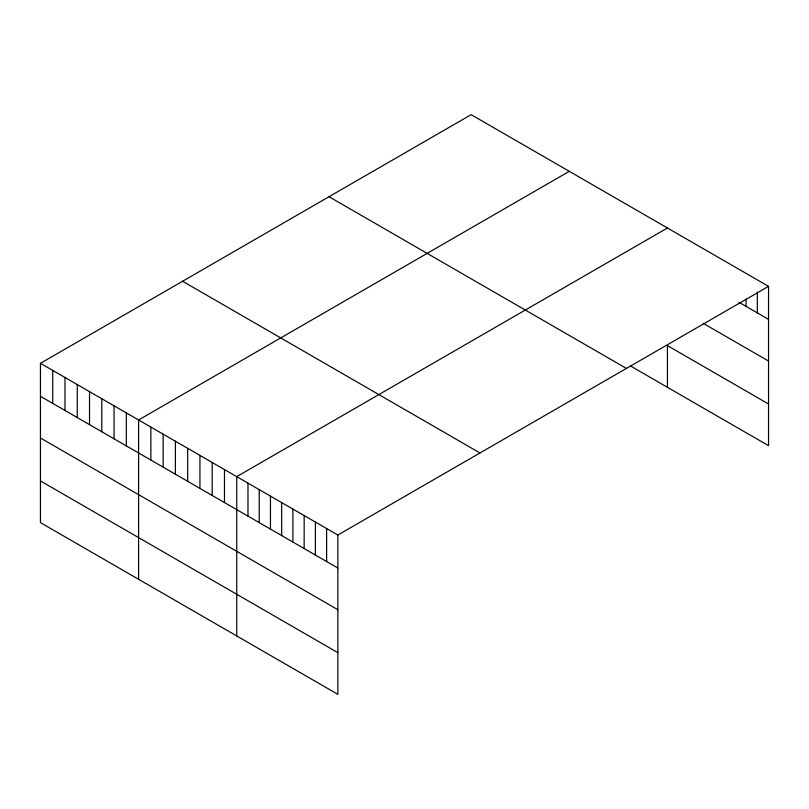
<?xml version="1.0" encoding="UTF-8"?>
<svg xmlns="http://www.w3.org/2000/svg" width="809" height="809" viewBox="0 0 809 809"><rect width="100%" height="100%" fill="white"/><g stroke="black" fill="none" stroke-linecap="round" stroke-linejoin="round"><path stroke-width="1.21" d="M768.55 286.366L337.859 535.022L337.859 694.334L40.45 522.634L40.45 363.322L471.141 114.666L768.55 286.366L768.55 445.678L630.626 366.052M569.283 171.326L138.592 419.982L138.592 579.295M667.435 227.986L236.744 476.643L236.744 635.955M738.93 302.263L768.55 319.363M703.183 323.307L768.55 361.047M768.55 403.994L667.435 345.615L667.435 387.299M329.01 196.718L626.419 368.429M182.581 281.259L479.99 452.969M40.45 363.322L337.859 535.022M40.45 396.309L337.859 568.019M40.45 437.993L337.859 609.703M40.45 480.94L337.859 652.651M757.315 292.1L757.315 312.881M746.08 299.057L746.08 306.389M326.624 528.54L326.624 561.537M315.389 522.058L315.389 555.045M304.154 515.566L304.154 548.563M292.919 509.083L292.919 542.07M281.684 502.591L281.684 535.588M270.449 496.109L270.449 529.096M259.214 489.617L259.214 522.614M247.979 483.135L247.979 516.122M224.477 469.564L224.477 502.551M212.201 462.475L212.201 495.472M199.934 455.396L199.934 488.393M187.668 448.317L187.668 481.304M175.401 441.229L175.401 474.226M163.135 434.15L163.135 467.137M150.868 427.061L150.868 460.058M126.325 412.903L126.325 445.89M114.059 405.815L114.059 438.812M101.792 398.736L101.792 431.723M89.526 391.647L89.526 424.644M77.26 384.568L77.26 417.555M64.983 377.479L64.983 410.476M52.716 370.401L52.716 403.398"/></g></svg>
